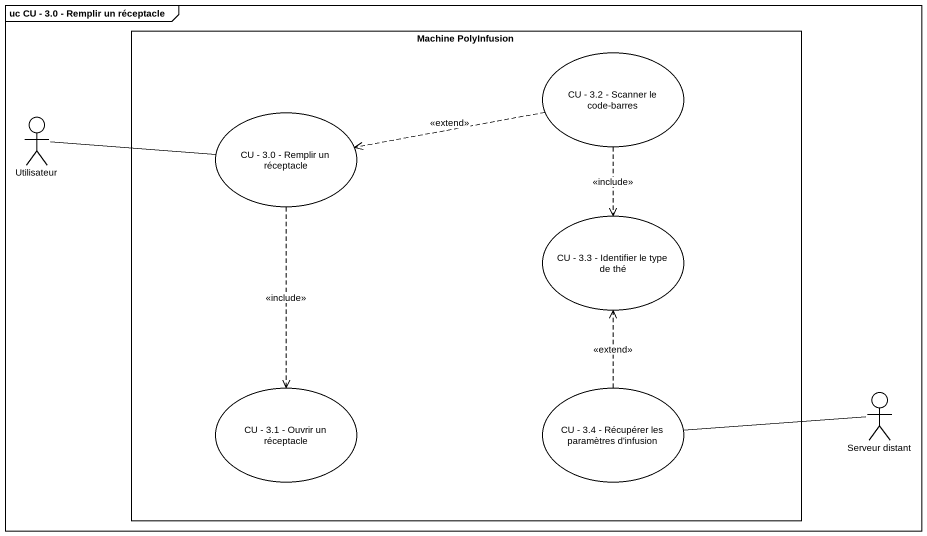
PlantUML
@startuml
mainframe uc CU - 3.0 - Remplir un réceptacle
rectangle "Machine PolyInfusion" as Machine_PolyInfusion {
  usecase "CU - 3.2 - Scanner le code-barres" as CU_3_2_Scanner_le_code
  usecase "CU - 3.0 - Remplir un réceptacle" as CU_3_0_Remplir_un_réceptacle
  usecase "CU - 3.3 - Identifier le type de thé" as CU_3_3_Identifier_le_type
  usecase "CU - 3.1 - Ouvrir un réceptacle" as CU_3_1_Ouvrir_un_réceptacle
  usecase "CU - 3.4 - Récupérer les paramètres d'infusion" as CU_3_4_Récupérer_les
}
actor Utilisateur
actor "Serveur distant" as Serveur_distant
CU_3_2_Scanner_le_code .left.> CU_3_0_Remplir_un_réceptacle : <<extend>>
CU_3_2_Scanner_le_code ..> CU_3_3_Identifier_le_type : <<include>>
Utilisateur -right- CU_3_0_Remplir_un_réceptacle
CU_3_0_Remplir_un_réceptacle ..> CU_3_1_Ouvrir_un_réceptacle : <<include>>
CU_3_4_Récupérer_les .up.> CU_3_3_Identifier_le_type : <<extend>>
Serveur_distant -left- CU_3_4_Récupérer_les
@enduml
